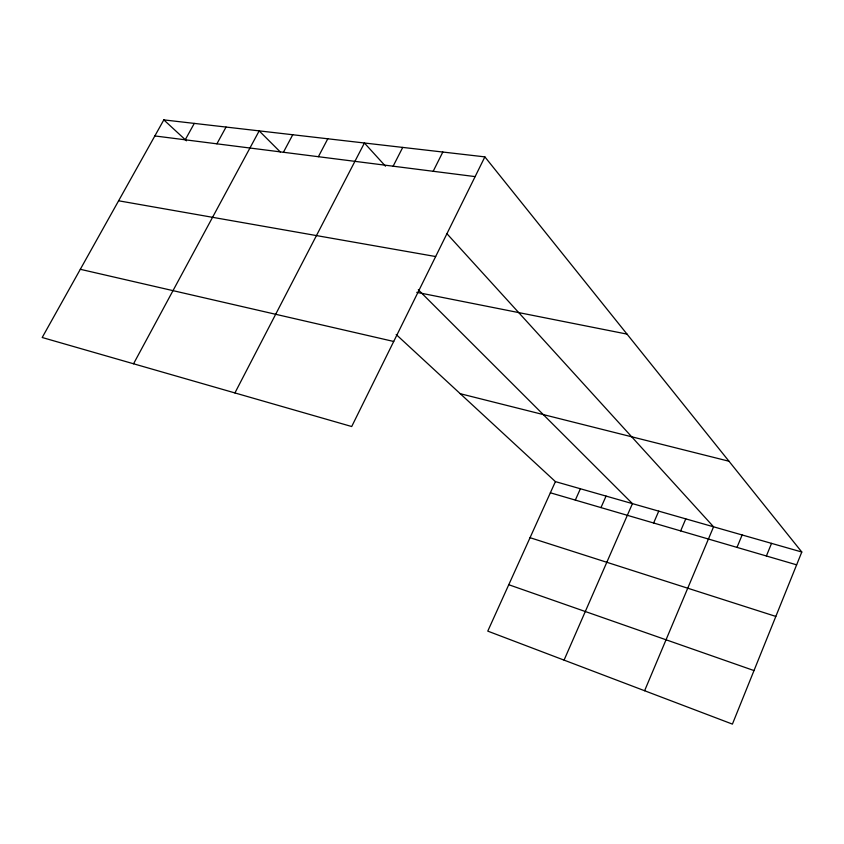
<?xml version="1.0" encoding="UTF-8"?>
<svg xmlns="http://www.w3.org/2000/svg" width="844" height="844" viewBox="0 0 844 844"><rect width="100%" height="100%" fill="white"/><g stroke="black" fill="none" stroke-linecap="round" stroke-linejoin="round"><path stroke-width="1.27" d="M484.867 156.878L351.705 426.526L42.2 337.505L163.82 119.89L484.867 156.878L801.8 552.018L732.413 724.11L487.769 631.122L555.415 481.618L396.174 334.519M766.384 555.985L771.543 543.367M736.991 547.387L742.14 534.969M644.605 690.73L713.57 526.804L446.835 233.598M680.644 530.908L685.782 518.87M653.625 523.006L658.742 511.137M564.066 660.114L632.441 503.625L418.286 289.766M600.97 507.603L606.066 496.093M575.323 500.091L580.398 488.75M433.172 171.279L442.826 152.036M393.135 166.194L402.725 147.415M234.917 392.935L364.418 143.005L385.508 166.184M318.378 156.699L327.799 138.785M283.426 152.268L292.752 134.745M133.542 363.785L259.182 130.883L280.313 151.983M216.897 143.818L226.044 127.064M185.226 139.798L194.289 123.403M154.853 135.947L475.13 176.607M118.614 200.788L435.662 256.544M416.746 292.341L627.029 334.108M80.317 269.299L393.715 341.472M460.254 393.715L728.984 461.235M555.415 481.618L801.8 552.018M550.362 492.791L796.63 564.836M530.043 537.691L775.836 616.426M508.763 584.723L753.998 670.569M163.82 119.89L186.482 140.821"/></g></svg>
